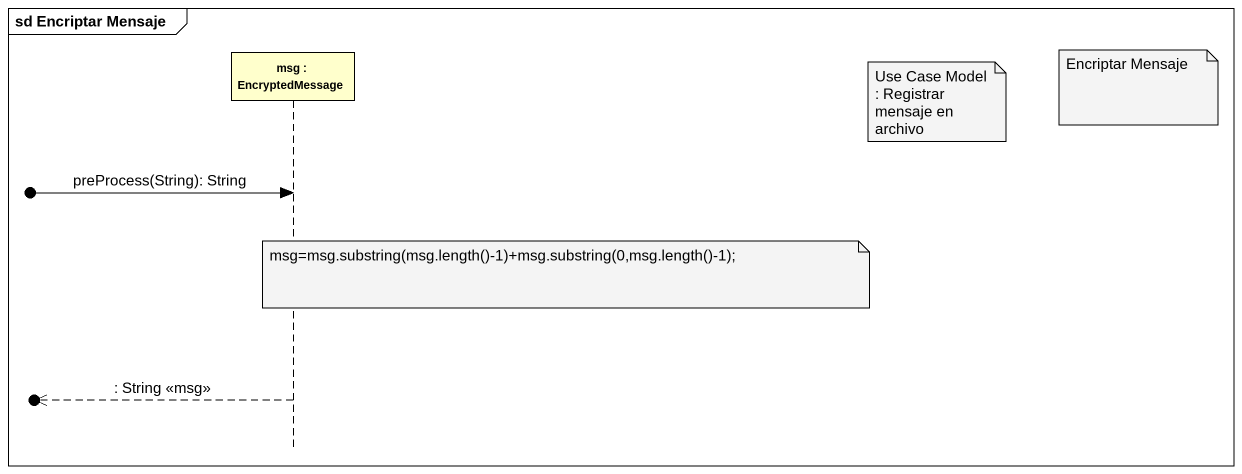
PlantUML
@startuml
mainframe sd Encriptar Mensaje
hide footbox
participant "msg : EncryptedMessage" as msg

note right of msg : Encriptar Mensaje
note right of msg : Use Case Model : Registrar mensaje en archivo
[o-> msg : preProcess(String): String
note over msg : msg=msg.substring(msg.length()-1)+msg.substring(0,msg.length()-1);
[o<<-- msg : : String <<msg>>
@enduml
